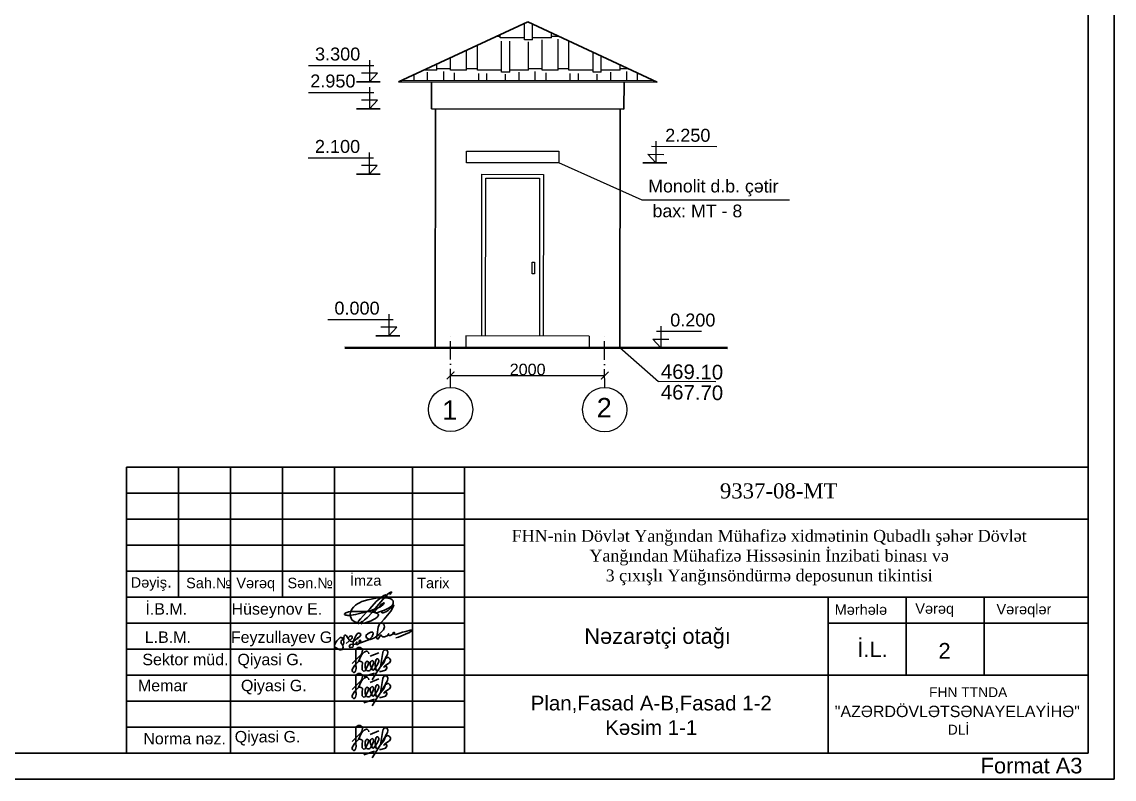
# Model space of a CAD drawing. Header units: millimetres. Extents: x 120281 to 1416367021, y -641565767 to 918373.
# Drawn here: x 835725 to 849916, y 835357 to 845196 of the extents above; entities that cross this region are included whole.
import ezdxf

# ---------------------------------------------------------------- set-up
doc = ezdxf.new("R2010")
doc.units = ezdxf.units.MM
doc.linetypes.add('ACAD_ISO02W100', pattern=[15, 12, -3])
doc.linetypes.add('ACAD_ISO10W100', pattern=[18, 12, -3, 0, -3])
doc.layers.add('0_ANNOT_Dimensions', color=7, linetype='Continuous')
for name, color, linetype, lineweight in [('0_Ном._пера__1', 7, 'Continuous', 35), ('0_Ном._пера__21', 7, 'Continuous', 35), ('Layer2', 7, 'Continuous', 13), ('ось', 20, 'ACAD_ISO02W100', 0), ('перегородка', 130, 'Continuous', 20), ('размер', 90, 'Continuous', 40), ('размер 1', 6, 'Continuous', 15), ('РАЗМЕРЫ', 80, 'Continuous', 9), ('Чертеж эскизный_Ном._пера__1_Ном._пера__241_Ном._пера__21', 7, 'Continuous', 35)]:
    doc.layers.add(name, color=color, linetype=linetype, lineweight=lineweight)
doc.styles.add('ARIAL', font='arial.ttf')
doc.styles.add('Arial AzLat', font='AZLTM.TTF', dxfattribs={"height": 300})
doc.styles.get("Standard").update_dxf_attribs({"font": 'arial.ttf'})
doc.styles.add('style5', font='times.ttf', dxfattribs={"height": 400})
doc.styles.add('Times New  Roman', font='times.ttf')
doc.dimstyles.new('ISO-25', dxfattribs={"dimtxt": 150, "dimasz": 100, "dimexe": 1.25, "dimexo": 0.625, "dimtad": 1, "dimtxsty": 'Standard', "dimblk": 'ARCHTICK', "dimcen": 2.5, "dimadec": 0, "dimazin": 0, "dimtfac": 1, "dimtmove": 0, "dimatfit": 3, "dimfxl": 1, "dimarcsym": 0})

# ---------------------------------------------------------------- blocks, each defined once
blk = doc.blocks.new('huseynov E')
at = {"layer": '0_Ном._пера__21', "linetype": 'Continuous', "flags": 128}
for points in [[(2161603, -2566680), (2161553, -2566724), (2161494, -2566763), (2161441, -2566784), (2161424, -2566782), (2161411, -2566772), (2161408, -2566750), (2161421, -2566717), (2161443, -2566678), (2161520, -2566582), (2161646, -2566439), (2161771, -2566308), (2161909, -2566167), (2162184, -2565860), (2162321, -2565739), (2162407, -2565669), (2162508, -2565603), (2162577, -2565581), (2162619, -2565585), (2162628, -2565607), (2162622, -2565640)], [(2161545, -2566805), (2161596, -2566727), (2161695, -2566627), (2161813, -2566525), (2162008, -2566314), (2162207, -2566070), (2162457, -2565775), (2162643, -2565562), (2162738, -2565490), (2162794, -2565461), (2162816, -2565457), (2162825, -2565461), (2162828, -2565472), (2162823, -2565490), (2162797, -2565522), (2162744, -2565569)], [(2162400, -2566291), (2162428, -2566328), (2162469, -2566336), (2162583, -2566293), (2162686, -2566229), (2162778, -2566143), (2162849, -2566046), (2162890, -2565937), (2162898, -2565884), (2162888, -2565830), (2162856, -2565783), (2162792, -2565743), (2162752, -2565726), (2162668, -2565713), (2162491, -2565701), (2162360, -2565705), (2162166, -2565723), (2161835, -2565782), (2161584, -2565860), (2161474, -2565912), (2161391, -2565962), (2161312, -2566015), (2161231, -2566093), (2161160, -2566185), (2161111, -2566274), (2161097, -2566324), (2161091, -2566380), (2161098, -2566486), (2161127, -2566555), (2161163, -2566624), (2161218, -2566671), (2161288, -2566715), (2161389, -2566759), (2161448, -2566774), (2161522, -2566772), (2161605, -2566767), (2161720, -2566750), (2161840, -2566718), (2161963, -2566670), (2162037, -2566635), (2162147, -2566573), (2162220, -2566512), (2162258, -2566463), (2162274, -2566437), (2162280, -2566421), (2162277, -2566407), (2162254, -2566377), (2162212, -2566348), (2162148, -2566324), (2162027, -2566301), (2161808, -2566283), (2161593, -2566275), (2161345, -2566276), (2161127, -2566281), (2161021, -2566291), (2160983, -2566300), (2160942, -2566314), (2160907, -2566332), (2160885, -2566346), (2160859, -2566364), (2160849, -2566374), (2160843, -2566385), (2160842, -2566392), (2160848, -2566400), (2160870, -2566413), (2160906, -2566428), (2160947, -2566437), (2160994, -2566439), (2161076, -2566439), (2161217, -2566422), (2161317, -2566404), (2161425, -2566376), (2161660, -2566321), (2161956, -2566237), (2162333, -2566102), (2162353, -2566085), (2162396, -2566050), (2162470, -2565989), (2162498, -2565943), (2162513, -2565912), (2162514, -2565907), (2162507, -2565908), (2162456, -2565936), (2162405, -2565976), (2162329, -2566049), (2162226, -2566163), (2162103, -2566290), (2162102, -2566300), (2162107, -2566310), (2162128, -2566329), (2162177, -2566341), (2162282, -2566306), (2162529, -2566218), (2162724, -2566118), (2162830, -2566059), (2162917, -2566018), (2162928, -2566016), (2162933, -2566020), (2162934, -2566030), (2162914, -2566056), (2162790, -2566262), (2162652, -2566428), (2162518, -2566595), (2162284, -2566862)]]:
    blk.add_lwpolyline(points, dxfattribs=at)
blk = doc.blocks.new('feyzullayev g')
at = {"layer": '0_Ном._пера__21', "linetype": 'Continuous', "flags": 128}
for points in [[(2161177, -2567268), (2161323, -2567453), (2161447, -2567481), (2161806, -2567211, 1.24964), (2161669, -2567082, 0.079258), (2161472, -2567496), (2161472, -2567672), (2161453, -2567739), (2161306, -2567764), (2161270, -2567690), (2161328, -2567614), (2161564, -2567593), (2161617, -2567580), (2161668, -2567500), (2161649, -2567489), (2161614, -2567544), (2161643, -2567614), (2161687, -2567614), (2161835, -2567508), (2161854, -2567433), (2161826, -2567394), (2161775, -2567431), (2161764, -2567496), (2161794, -2567538), (2161880, -2567517), (2162288, -2567356), (2162421, -2567205), (2162467, -2567075), (2162457, -2566997), (2162353, -2566997), (2162231, -2567055), (2162111, -2567154), (2162136, -2567270), (2162228, -2567331), (2162339, -2567360), (2162428, -2567334), (2162579, -2567267), (2162764, -2567118), (2162985, -2566879), (2163044, -2566720), (2163009, -2566596), (2162885, -2566509), (2162815, -2566547), (2162726, -2566744), (2162670, -2567111), (2162646, -2567269), (2162680, -2567329), (2162729, -2567329), (2162796, -2567224), (2162854, -2567133), (2162904, -2567194), (2162966, -2567235), (2163050, -2567235), (2163169, -2567175), (2163255, -2567113), (2163243, -2567071), (2163218, -2567105), (2163261, -2567157), (2163335, -2567169), (2163401, -2567129), (2163543, -2567045), (2163543, -2567008), (2163507, -2567008), (2163449, -2567068), (2163604, -2567111), (2163806, -2567039), (2163943, -2566995), (2164117, -2566952), (2164332, -2566899), (2164442, -2566899), (2164381, -2566941), (2164292, -2567003), (2164098, -2567087), (2163743, -2567246), (2163607, -2567283)], [(2160943, -2567648, 0.20271), (2160995, -2567477, -0.083217), (2161018, -2567192, -0.540975), (2161137, -2567171), (2161177, -2567268)], [(2161197, -2567294), (2161289, -2567214, -1.034501), (2161409, -2567310), (2161124, -2567566)], [(2161708, -2567297), (2161689, -2567320, -0.434294), (2161666, -2567320, -0.160262), (2161667, -2567297), (2161674, -2567286), (2161688, -2567284), (2161699, -2567285)]]:
    blk.add_lwpolyline(points, format="xyb", dxfattribs=at)
blk.add_lwpolyline([(2160858, -2567472, -0.300634), (2160926, -2567365, 0.28025), (2160923, -2567277, 0.268779), (2160818, -2567258, 0.122192), (2160534, -2567643), (2160540, -2567710, 0.09999), (2160763, -2567869, 0.200398), (2160927, -2567856, 0.312914), (2160932, -2567628, -0.293794)], format="xyb", close=True, dxfattribs=at)
blk = doc.blocks.new('qiyasi g')
at = {"layer": 'Чертеж эскизный_Ном._пера__1_Ном._пера__241_Ном._пера__21', "linetype": 'Continuous'}
for p, q in [((2160933, -2569408), (2161300, -2569041)), ((2161076, -2568895), (2161076, -2569212)), ((2161597, -2568954), (2161612, -2569007)), ((2161670, -2569114), (2162021, -2568968)), ((2162182, -2568963), (2162090, -2569524)), ((2160940, -2569630), (2161033, -2569479)), ((2161033, -2569479), (2161188, -2569324)), ((2161076, -2569212), (2161076, -2569513)), ((2161076, -2569436), (2161188, -2569324)), ((2161188, -2569324), (2161305, -2569085)), ((2161339, -2569494), (2161334, -2569582)), ((2161354, -2569406), (2161339, -2569494)), ((2161466, -2569431), (2161466, -2569552)), ((2161524, -2569601), (2161583, -2569450)), ((2161685, -2569494), (2161716, -2569597)), ((2161738, -2569280), (2161690, -2569328)), ((2161743, -2569547), (2161802, -2569411)), ((2161885, -2569577), (2161962, -2569450)), ((2161962, -2569450), (2162016, -2569328)), ((2162079, -2569557), (2162284, -2569218)), ((2162079, -2569557), (2162172, -2569450)), ((2162172, -2569450), (2162240, -2569348)), ((2162240, -2569348), (2162308, -2569148)), ((2162464, -2569382), (2162269, -2569509)), ((2162284, -2569218), (2162342, -2569182)), ((2161334, -2569582), (2161339, -2569669)), ((2161339, -2569669), (2161388, -2569723)), ((2161388, -2569723), (2161461, -2569703)), ((2161403, -2569947), (2161850, -2569801)), ((2161461, -2569703), (2161524, -2569601)), ((2161466, -2569552), (2161495, -2569648)), ((2161675, -2569669), (2161743, -2569547)), ((2161716, -2569597), (2161763, -2569664)), ((2161753, -2570073), (2161919, -2569810)), ((2161816, -2569664), (2161885, -2569577)), ((2161919, -2569810), (2162079, -2569557)), ((2161991, -2569688), (2162079, -2569557)), ((2162108, -2569737), (2162050, -2569733)), ((2162255, -2569698), (2162108, -2569737)), ((2162269, -2569509), (2162216, -2569552)), ((2162216, -2569552), (2162337, -2569528))]:
    blk.add_line(p, q, dxfattribs=at)
for centre, radius, start, end in [((2161217, -2568887), 141, 34.1948, 183.3225), ((2161085, -2568891), 263, 324.9879, 18.4542), ((2161618, -2569225), 343, 114.147, 155.853), ((2161519, -2568986), 84.6, 22.6025, 119.1302), ((2162317, -2568975), 136, 79.2049, 175.0885), ((2162120, -2568952), 272, 313.8599, 355.4126), ((2162234, -2568956), 158, 353.5852, 46.6713), ((2161244, -2569424), 114, 48.3542, 118.9654), ((2161291, -2569395), 63.5, 349.7177, 63.4124), ((2161686, -2569466), 223, 129.5962, 170.9141), ((2161478, -2569394), 119, 331.6464, 56.4261), ((2161857, -2569416), 189, 152.3535, 204.2771), ((2161712, -2569373), 97.2, 337.0849, 74.335), ((2162294, -2569434), 424, 153.6828, 198.1918), ((2161958, -2569264), 47.8, 35.972, 157.4476), ((2161943, -2569295), 80.2, 335.7599, 48.0174), ((2162396, -2569263), 97.2, 32.0746, 123.7359), ((2162368, -2569288), 134, 315.4346, 34.7672), ((2161034, -2569678), 105, 153.0649, 228.7062), ((2161005, -2569731), 48.4, 212.7184, 320.129), ((2160918, -2569669), 155, 323.4111, 342.2204), ((2160813, -2569601), 277, 335.4113, 18.4553), ((2161584, -2569613), 95.4, 201.3188, 266.0937), ((2161602, -2569628), 83.7, 252.9982, 330.6046), ((2161790, -2569647), 32, 213.3323, 326.6677), ((2162143, -2569569), 252, 179.4673, 213.6865), ((2161938, -2569659), 49.7, 264.2584, 347.7963), ((2162225, -2569575), 126, 283.3254, 8.8447), ((2162302, -2569562), 49, 6.7178, 43.3646)]:
    blk.add_arc(centre, radius, start, end, dxfattribs=at)
blk = doc.blocks.new('_ArchTick')
at = {"color": 0, "linetype": 'ByBlock', "const_width": 0.15}
blk.add_lwpolyline([(-0.5, -0.5), (0.5, 0.5)], dxfattribs=at)
blk = doc.blocks.new('*D511')
at = {"layer": '0_ANNOT_Dimensions', "color": 0, "lineweight": -2, "transparency": 16777216}
for p, q in [((841296, 840597), (841296, 840604)), ((841296, 840603), (843297, 840601)), ((843297, 840601), (843297, 840602))]:
    blk.add_line(p, q, dxfattribs=at)
at = {"layer": 'Defpoints', "color": 0, "lineweight": 53, "transparency": 16777216}
for p in [(841296, 840596), (843297, 840601), (843297, 840601)]:
    blk.add_point(p, dxfattribs=at)
at = {"layer": '0_ANNOT_Dimensions', "color": 0, "lineweight": -2, "transparency": 16777216, "xscale": 100, "yscale": 100, "zscale": 100}
for p, rotation in [((841296, 840603), 179.9376697979527), ((843297, 840601), 359.9376697979527)]:
    blk.add_blockref('_ArchTick', p, dxfattribs=dict(at, rotation=rotation))
at = {"layer": '0_ANNOT_Dimensions', "color": 0, "transparency": 16777216, "insert": (842296, 840679), "char_height": 150, "attachment_point": 5, "rotation": 359.9377}
blk.add_mtext('{\\fArial|b0|i0|c238|p34;2000}', dxfattribs=at)

msp = doc.modelspace()

# ---------------------------------------------------------------- hatches: boundary and pattern name
at = {"layer": 'размер', "lineweight": 25}
h = msp.add_hatch(dxfattribs=at)
h.set_pattern_fill('AR-RSHKE', color=0, scale=35, style=0)
h.set_pattern_definition([(180, (838825.05, 2273827.37), (-892.5, 420), [210, -175, 245, -105, 315, -140]), (180, (838615.05, 2273844.87), (-892.5, 420), [175, -665, 140, -210]), (180, (838195.05, 2273801.12), (-892.5, 420), [105, -1085]), (90, (838825.05, 2273827.37), (297.5, 420), [402.5, -1277.5]), (90, (838615.05, 2273827.37), (297.5, 420), [393.75, -1286.25]), (90, (838440.05, 2273827.37), (297.5, 420), [367.5, -1312.5]), (90, (838195.05, 2273801.12), (297.5, 420), [402.5, -1277.5]), (90, (838090.05, 2273801.12), (297.5, 420), [402.5, -1277.5]), (90, (837775.05, 2273827.37), (297.5, 420), [385, -1295])])
h.paths.add_polyline_path([(843941.85162, 844429.93448), (842298.63827, 845194.95565), (840653.76432, 844433.51148)])

# ---------------------------------------------------------------- linework, layer by layer
at = {"color": 0, "linetype": 'Continuous', "lineweight": 30}
msp.add_line((840618.1922, 844417.04446), (842298.63827, 845194.95565), dxfattribs=at)
at = {"color": 7, "linetype": 'Continuous', "lineweight": 25}
for p, q in [((840240.56575, 844698.79584), (840240.25969, 844417.4556)), ((839447.88181, 844630.46294), (840296.49044, 844629.53977)), ((840344.55852, 844529.3422), (840137.78893, 844529.56714)), ((840240.25969, 844417.4556), (840344.55852, 844529.3422)), ((839447.50041, 844279.86331), (840296.10904, 844278.94013)), ((840240.18434, 844348.19621), (840239.87828, 844066.85596)), ((840344.17711, 844178.74257), (840137.40752, 844178.9675)), ((840239.87828, 844066.85596), (840344.17711, 844178.74257)), ((844753.48627, 843574.09068), (843904.87764, 843575.01386)), ((843960.95288, 843644.14809), (843960.64682, 843362.80785)), ((839446.57572, 843429.86381), (840295.18435, 843428.94063)), ((840239.25966, 843498.19671), (840238.9536, 843216.85647)), ((843960.64682, 843362.80785), (843856.59167, 843474.92111)), ((843856.59167, 843474.92111), (844063.36127, 843474.69617)), ((840343.25243, 843328.74307), (840136.48283, 843328.96801)), ((840238.9536, 843216.85647), (840343.25243, 843328.74307)), ((840492.45472, 841397.92003), (840492.14866, 841116.57978)), ((839699.77078, 841329.58712), (840548.37941, 841328.66395)), ((844027.33365, 841244.0862), (844027.02759, 840962.74595)), ((840596.44749, 841228.46638), (840389.6779, 841228.69132)), ((840492.14866, 841116.57978), (840596.44749, 841228.46638)), ((844556.60013, 841174.31518), (843971.25841, 841174.95196)), ((844027.02759, 840962.74595), (843922.97244, 841074.85921)), ((843922.97244, 841074.85921), (844129.74203, 841074.63428))]:
    msp.add_line(p, q, dxfattribs=at)
at = {"color": 7, "linetype": 'Continuous', "lineweight": 30}
for p, q in [((840382.16614, 844417.30122), (840071.9976, 844417.63865)), ((840381.78474, 844066.70159), (840071.6162, 844067.03901)), ((844102.55328, 843362.65347), (843792.38474, 843362.99089)), ((840380.86005, 843216.70209), (840070.69151, 843217.03951)), ((840634.05511, 841116.42541), (840323.88657, 841116.76283))]:
    msp.add_line(p, q, dxfattribs=at)
at = {"lineweight": 50}
msp.add_lwpolyline([(839920.70225, 840967.20135), (844891.08046, 840961.80398)], dxfattribs=at)
at = {"layer": 'Layer2', "color": 0, "lineweight": 25}
for p in [(843494.29236, 840963.31376), (844742.08341, 840520.14545)]:
    msp.add_line(p, (843997.19555, 840521.44387), dxfattribs=at)
at = {"layer": 'ось', "color": 0, "linetype": 'ACAD_ISO10W100', "lineweight": 25, "ltscale": 20}
for p, q in [((841295.54572, 840447.78254), (841294.67957, 841127.69602)), ((843296.77198, 840445.62755), (843294.70659, 841151.44333))]:
    msp.add_line(p, q, dxfattribs=at)
at = {"layer": 'размер', "color": 0, "lineweight": 30}
for p, q in [((843977.38783, 844413.3901), (842298.63827, 845194.95565)), ((843977.38783, 844413.3901), (840618.1922, 844417.04446)), ((841047.16913, 844065.97774), (841047.55054, 844416.57737)), ((843547.64809, 844063.25755), (843548.0295, 844413.85718)), ((841047.16913, 844065.97774), (843547.64809, 844063.25755)), ((841093.79671, 840965.92518), (841097.1691, 844065.92334)), ((843494.29236, 840963.31376), (843497.64959, 844063.31194)), ((837084.97601, 839412.47287), (849577.99706, 839412.05081)), ((837084.97601, 835695.79381), (837084.97601, 839412.47287)), ((837760.73584, 837723.0733), (837760.73584, 839412.47287)), ((838436.49567, 835695.79381), (838436.49567, 839412.47287)), ((839112.2555, 837723.0733), (839112.2555, 839412.47287)), ((839788.01533, 835695.79381), (839788.01533, 839412.47287)), ((840801.65507, 835695.79381), (840801.65507, 839412.47287)), ((841477.4149, 839412.47287), (841477.4149, 835695.79381)), ((837084.97601, 839074.59295), (841477.4149, 839074.59295)), ((837084.97601, 838736.71304), (849577.99706, 838736.29098)), ((837084.97601, 838398.83313), (841477.4149, 838398.83313)), ((837084.97601, 838060.95321), (841477.4149, 838060.95321)), ((837084.97601, 837723.0733), (849577.99706, 837722.65124)), ((846199.19792, 837722.65124), (846199.19792, 835695.37175)), ((847212.83766, 837722.65124), (847212.83766, 836709.01149)), ((848226.47741, 837722.65124), (848226.47741, 836709.01149)), ((837084.97601, 837385.19338), (841477.4149, 837385.19338)), ((846199.19792, 837384.77132), (849577.99706, 837384.77132)), ((837084.97601, 837047.31347), (841477.4149, 837047.31347)), ((837084.97601, 836709.43356), (849577.99706, 836709.01149)), ((837084.97601, 836371.55364), (841477.4149, 836371.55364)), ((837084.97601, 836033.67373), (841477.4149, 836033.67373))]:
    msp.add_line(p, q, dxfattribs=at)
at = {"layer": 'размер', "color": 0, "lineweight": 25}
for p, q in [((843941.85162, 844429.93448), (840653.76432, 844433.51148)), ((843783.42521, 842881.3235), (842701.38748, 843364.17775)), ((841494.45599, 841115.4894), (841494.29281, 840965.48949)), ((843094.45504, 841113.74882), (841494.45599, 841115.4894)), ((843094.45504, 841113.74882), (843094.29186, 840963.7489))]:
    msp.add_line(p, q, dxfattribs=at)
for points in [[(841501.55137, 843515.4831), (842701.55066, 843514.17766), (842701.38748, 843364.17775), (841501.38819, 843365.48319)], [(842353.84304, 842074.886), (842384.51672, 842074.85263), (842384.34997, 841921.57586), (842353.6763, 841921.60923)]]:
    msp.add_lwpolyline(points, close=True, dxfattribs=at)
for points in [[(841698.94037, 841115.26695), (841701.22489, 843215.26571), (842501.22442, 843214.39541), (842498.9399, 841114.39666)], [(841748.94034, 841115.21256), (841751.17047, 843165.21134), (842451.17005, 843164.44984), (842448.93993, 841114.45105)]]:
    msp.add_lwpolyline(points, dxfattribs=at)
for centre in [(841295.6416, 840160.12278), (843297.16418, 840157.96804)]:
    msp.add_circle(centre, 287.65977, dxfattribs=at)
at = {"layer": 'размер 1', "color": 0, "lineweight": 30}
for points in [[(821533.9642, 855427.55873), (849915.87698, 855427.55873), (849915.87698, 835357.49184), (821533.9642, 835357.49184)], [(822885.48386, 855089.67881), (849577.99706, 855089.67881), (849577.99706, 835695.37175), (822885.48386, 835695.37175)]]:
    msp.add_lwpolyline(points, close=True, dxfattribs=at)
at = {"layer": 'РАЗМЕРЫ', "color": 0, "lineweight": 25}
msp.add_line((845699.33109, 842879.23925), (843783.42521, 842881.3235), dxfattribs=at)

# ---------------------------------------------------------------- block references
for name, p, xscale, yscale, zscale in [('huseynov E', (172153.31699, 1630588.10733), 0.3090283300152804, 0.3090283300152804, 0.3090283300152804), ('feyzullayev g', (280917.55821, 1501276.64172), 0.2586720905247643, 0.2586720905247643, 0.2586720905247643), ('qiyasi g', (154738.08313, 1651675.51944), 0.3171219160907234, 0.3171219160907234, 0.3171219160907234), ('qiyasi g', (154738.08313, 1651337.63953), 0.3171219160907234, 0.3171219160907234, 0.3171219160907234), ('qiyasi g', (154738.08313, 1650661.8797), 0.3171219160907234, 0.3171219160907234, 0.3171219160907234)]:
    msp.add_blockref(name, p, dxfattribs=dict(xscale=xscale, yscale=yscale, zscale=zscale))

# ---------------------------------------------------------------- texts
at = {"color": 0, "lineweight": 30, "attachment_point": 1, "style": 'ARIAL'}
for s, insert, char_height in [('M{ərhələ}', (846284.57013, 837627.47619), 135.151966), ('V{ərəq}', (847332.55883, 837641.0707), 135.151966), ('V{ərəqlər}', (848386.68369, 837633.80668), 135.151966), ('{\\fArial|b0|i0|c238|p34;Nəzarətçi otağı}', (843032.2516, 837317.88292), 202.7279484), ('İ.L.', (846579.51213, 837145.78539), 202.727948), ('{\\fArial|b0|i0|c238|p34;2}            ', (847633.52593, 837126.33828), 202.7279484), ('Format A3', (848181.49356, 835635.01483), 202.727948)]:
    msp.add_mtext(s, dxfattribs=dict(at, insert=insert, char_height=char_height))
for s, insert, char_height, width in [('               \\H1.1111x;       \\H0.95001x;FHN TTNDA', (846436.15628, 836551.12144), 121.636769, 3012.0585759), ('\\H1.1x;"AZƏRDÖVLƏTSƏNAYELAYİHƏ"\\P\\H0.90909x;                            \\H0.95x;DLİ', (846286.14068, 836312.22869), 135.1519656, 3331.245519)]:
    msp.add_mtext(s, dxfattribs=dict(at, insert=insert, char_height=char_height, width=width))
at = {"layer": '0_Ном._пера__1', "color": 0, "linetype": 'Continuous', "insert": (844794.16968, 839200.68373), "char_height": 195.743701, "attachment_point": 1, "style": 'Times New  Roman'}
msp.add_mtext('9337-08-MT', dxfattribs=at)
at = {"layer": 'Layer2', "color": 0, "lineweight": 25, "char_height": 189.5106083, "attachment_point": 1, "rotation": 359.253098645, "style": 'style5'}
for s, insert in [('{\\fArial|b0|i0|c0|p34;469.10}', (844027.65719, 840749.73408)), ('{\\fArial|b0|i0|c0|p34;467.70}', (844027.65719, 840481.3922))]:
    msp.add_mtext_dynamic_manual_height_columns(s, width=649.0230979, gutter_width=947.55304, heights=[0], dxfattribs=dict(at, insert=insert))
at = {"layer": 'перегородка', "color": 0, "insert": (842041.75862, 838595.90465), "char_height": 154.3866197, "width": 6784.3016467, "attachment_point": 1}
msp.add_mtext('\\pxqc;{\\fTimes New Roman|b0|i0|c0|p18;FHN\\fTimes New Roman|b0|i0|c238|p18;-nin Dövlət Yanğından Mühafizə xidmətinin \\fTimes New Roman|b0|i0|c0|p18;Qubadl\\fTimes New Roman|b0|i0|c238|p18;ı şəhər Dövlət Yanğından Mühafizə Hissəsinin İnzibati binası və \\P3 çıxışlı \\fTimes New Roman|b0|i0|c0|p18;Y\\fTimes New Roman|b0|i0|c238|p18;anğın\\fTimes New Roman|b0|i0|c0|p18;s\\fTimes New Roman|b0|i0|c238|p18;öndürmə deposunun tikintisi}', dxfattribs=at)
at = {"layer": 'перегородка', "color": 0, "lineweight": 30, "attachment_point": 1, "style": 'ARIAL'}
for s, insert, char_height in [('\\H0.8x;Dəyiş\\H1.25x;.', (837138.91088, 838014.27202), 168.939957), ('\\H0.8x;Sah.№', (837859.0933, 837973.64592), 168.939957), ('\\H0.8x;İmza', (839987.14791, 838006.71897), 168.939957), ('\\H0.8x;Tarix', (840860.50909, 837973.64592), 168.939957), ('\\H0.8x;Vərəq', (838511.50603, 837973.64592), 168.939957), ('\\H0.8x;Sən.№', (839175.55012, 837973.64592), 168.939957), ('{  İ}.{B.M.          Hüseynov E.}', (837214.46882, 837643.3111), 148.6671622), ('  L.B.M.         Feyzullayev G.', (837206.16824, 837276.68305), 148.6671622), (' Sektor müd.  Qiyasi G.', (837232.97157, 836986.43822), 148.6671622), ('Memar            Qiyasi G.', (837232.97157, 836648.5583), 148.6671622), ('Qiyasi G.', (838490.24361, 835983.45645), 148.667162), ('N{\\fArial|b0|i0|c238|p34;orma nəz.}', (837302.89178, 835958.53345), 148.6671622)]:
    msp.add_mtext(s, dxfattribs=dict(at, insert=insert, char_height=char_height))
at = {"layer": 'перегородка', "color": 0, "lineweight": 30, "insert": (841972.89139, 835930.51024), "char_height": 190.2938494, "width": 3857.9349182, "attachment_point": 7, "style": 'ARIAL'}
msp.add_mtext('\\pxqc;{\\fArial (Azeri Lat)|b0|i0|c204|p34;Plan,Fasad A-B,Fasad 1-2\\PK\\fArial|b0|i0|c238|p34;əsim 1-1}', dxfattribs=at)
at = {"layer": 'размер', "color": 7, "lineweight": 25}
for s, p in [('3.300', (839533.93352, 844694.28152)), ('2.950', (839471.9527, 844343.7489)), ('2.250', (844083.24108, 843638.73201)), ('2.100', (839532.62743, 843493.68239)), ('0.000', (839785.82249, 841393.4057)), ('0.200', (844148.13208, 841238.67174))]:
    msp.add_text(s, height=168, rotation=359.937669798, dxfattribs=at).set_placement(p)
at = {"layer": 'размер', "color": 0, "lineweight": 25}
for s, p in [('1', (841186.20365, 840026.83111)), ('2', (843193.71049, 840058.3878))]:
    msp.add_text(s, height=251.7023, rotation=359.937669798, dxfattribs=at).set_placement(p)
at = {"layer": 'размер', "color": 0, "lineweight": 25, "char_height": 165.0928578, "attachment_point": 1, "rotation": 359.937669798, "style": 'Arial AzLat'}
for s, insert in [('{\\fArial|b0|i0|c204|p34;Monolit d.b. \\fArial|b0|i0|c238|p34;çətir}', (843863.32075, 843145.74529)), ('{\\fArial|b0|i0|c204|p34;bax: M\\fArial|b0|i0|c238|p34;T - 8}', (843918.78725, 842822.8365))]:
    msp.add_mtext(s, dxfattribs=dict(at, insert=insert))

# ---------------------------------------------------------------- dimensions: what is measured, and where the dimension line sits
at = {"layer": '0_ANNOT_Dimensions'}
dim = msp.add_linear_dim(base=(843296.69574, 840600.72769), p1=(841295.57686, 840596.27983), p2=(843296.69574, 840600.72769), angle=359.937669798, text='{\\fArial|b0|i0|c238|p34;2000}', dimstyle='ISO-25', dxfattribs=at)
dim.commit()
dim.dimension.update_dxf_attribs({"geometry": '*D511', "text_midpoint": (842296.2239, 840679.02707)})

doc.saveas('drawing.dxf')
